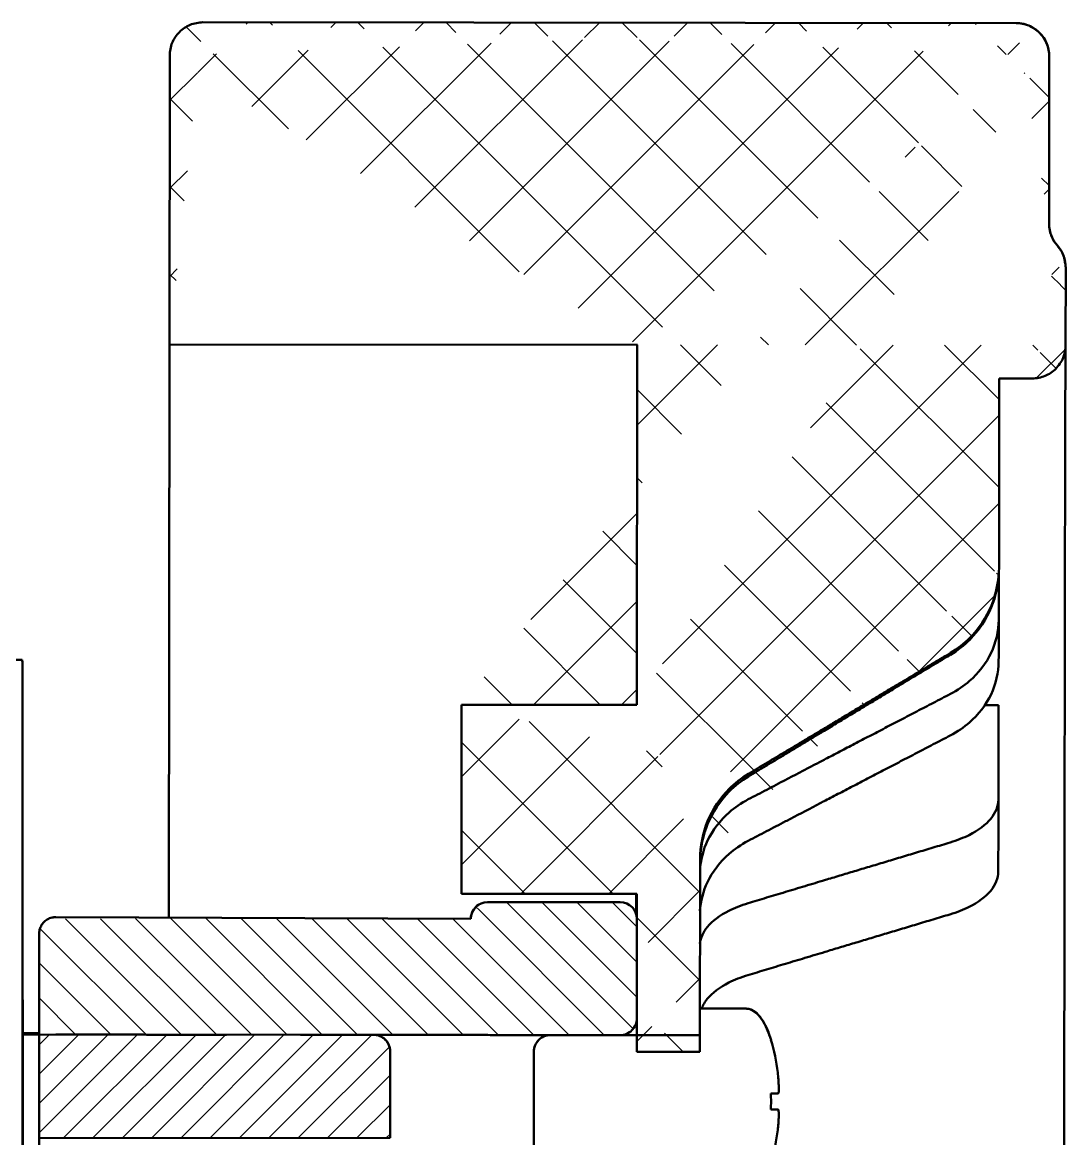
# Model space of a CAD drawing. Header units: inches. Extents: x -14 to 5184, y -66 to 1689.
# Drawn here: x 2471.45 to 2502.88, y 1441.98 to 1475.61 of the extents above; entities that cross this region are included whole.
import ezdxf

# ---------------------------------------------------------------- set-up
doc = ezdxf.new("R2010")
doc.units = ezdxf.units.IN
doc.header["$MEASUREMENT"] = 0
for name, color, linetype, lineweight in [('Видимые тонкие (ГОСТ)', 7, 'Continuous', 25), ('Видимый контур (ГОСТ)', 7, 'Continuous', 50), ('Штриховка (ГОСТ)', 7, 'Continuous', 18)]:
    doc.layers.add(name, color=color, linetype=linetype, lineweight=lineweight)

msp = doc.modelspace()

# ---------------------------------------------------------------- hatches: boundary and pattern name
at = {"layer": 'Штриховка (ГОСТ)', "ltscale": 0.5}
h = msp.add_hatch(dxfattribs=at)
h.set_pattern_fill('ANSI37', color=256, scale=15)
h.set_pattern_definition([(45, (-1048.1199, 704.3083), (-1.3258252, 1.3258252), []), (135, (-1048.1199, 704.3083), (-1.3258252, -1.3258252), [])])
edge = h.paths.add_edge_path()
edge.add_line((2489.9626, 1444.5939), (2491.8626, 1444.592))
edge.add_line((2489.967, 1449.3573), (2489.9626, 1444.5939))
edge.add_line((2489.9635, 1445.5954), (2489.9663, 1448.5976))
edge.add_line((2484.6826, 1449.3573), (2489.967, 1449.3573))
edge.add_line((2491.8626, 1444.592), (2491.8679, 1450.3964))
edge.add_line((2484.6826, 1455.0503), (2484.6826, 1449.3573))
edge.add_line((2489.965, 1455.05), (2484.6826, 1455.05))
edge.add_spline(control_points=[(2493.3256, 1452.8882), (2493.1138, 1452.7552), (2492.9098, 1452.5973), (2492.4853, 1452.1698), (2492.2387, 1451.7978), (2491.9648, 1451.1324), (2491.8803, 1450.7296), (2491.8682, 1450.3735)], knot_values=[0.1533423, 0.1533423, 0.1533423, 0.1533423, 0.2224938, 0.2224938, 0.3340767, 0.3340767, 0.4383753, 0.4383753, 0.4383753, 0.4383753], degree=3, periodic=0)
edge.add_spline(control_points=[(2500.8744, 1459.0892), (2500.8671, 1458.728), (2500.7812, 1458.3128), (2500.5027, 1457.6407), (2500.2552, 1457.27), (2499.8305, 1456.845), (2499.6294, 1456.6846), (2499.416, 1456.5563)], knot_values=[0.4495902, 0.4495902, 0.4495902, 0.4495902, 0.5564178, 0.5564178, 0.6678472, 0.6678472, 0.7366774, 0.7366774, 0.7366774, 0.7366774], degree=3, periodic=0)
edge.add_spline(control_points=[(2493.3256, 1452.8882), (2495.8899, 1454.436), (2499.416, 1456.5563)], knot_values=[0.2068793, 0.2068793, 0.2068793, 0.9123737, 0.9123737, 0.9123737], weights=[1.0088811, 1.0203141, 1.0064426], degree=2, periodic=0)
edge.add_line((2500.8761, 1459.1856), (2500.8814, 1464.8825))
edge.add_line((2500.8814, 1464.8825), (2501.8814, 1464.8816))
edge.add_spline(control_points=[(2502.6351, 1468.8809), (2502.5637, 1468.9621), (2502.5009, 1469.0646), (2502.4144, 1469.2739), (2502.3856, 1469.4192), (2502.3857, 1469.5426)], knot_values=[0.3763479, 0.3763479, 0.3763479, 0.3763479, 0.4072666, 0.4072666, 0.4442912, 0.4442912, 0.4442912, 0.4442912], degree=3, periodic=0)
edge.add_spline(control_points=[(2502.8845, 1468.2193), (2502.8846, 1468.3427), (2502.8559, 1468.488), (2502.7694, 1468.6973), (2502.7066, 1468.7998), (2502.6351, 1468.8809)], knot_values=[0.444291, 0.444291, 0.444291, 0.444291, 0.4813156, 0.4813156, 0.5122343, 0.5122343, 0.5122343, 0.5122343], degree=3, periodic=0)
edge.add_line((2502.8823, 1465.8807), (2502.8845, 1468.2193))
edge.add_spline(control_points=[(2501.8814, 1464.8816), (2502.0048, 1464.8815), (2502.1501, 1464.9102), (2502.3782, 1465.0045), (2502.5014, 1465.0866), (2502.6761, 1465.261), (2502.7585, 1465.3841), (2502.8532, 1465.612), (2502.8822, 1465.7573), (2502.8823, 1465.8807)], knot_values=[0.2961944, 0.2961944, 0.2961944, 0.2961944, 0.3332183, 0.3332183, 0.3702424, 0.3702424, 0.4072668, 0.4072668, 0.4442915, 0.4442915, 0.4442915, 0.4442915], degree=3, periodic=0)
edge.add_line((2475.8823, 1465.9058), (2489.9823, 1465.8927))
edge.add_line((2475.8904, 1474.6105), (2475.8823, 1465.9058))
edge.add_spline(control_points=[(2476.8913, 1475.6096), (2476.7679, 1475.6097), (2476.6227, 1475.5809), (2476.3945, 1475.4867), (2476.2713, 1475.4045), (2476.0966, 1475.2301), (2476.0142, 1475.1071), (2475.9196, 1474.8791), (2475.8905, 1474.7339), (2475.8904, 1474.6105)], knot_values=[0, 0, 0, 0, 0.037024, 0.037024, 0.0740481, 0.0740481, 0.1110722, 0.1110722, 0.1480965, 0.1480965, 0.1480965, 0.1480965], degree=3, periodic=0)
edge.add_line((2501.3913, 1475.5867), (2476.8913, 1475.6096))
edge.add_spline(control_points=[(2502.3904, 1474.5858), (2502.3905, 1474.7092), (2502.3618, 1474.8545), (2502.2675, 1475.0826), (2502.1854, 1475.2058), (2502.011, 1475.3805), (2501.8879, 1475.4629), (2501.66, 1475.5576), (2501.5148, 1475.5866), (2501.3913, 1475.5867)], knot_values=[-0.1480969, -0.1480969, -0.1480969, -0.1480969, -0.1110725, -0.1110725, -0.0740482, -0.0740482, -0.037024, -0.037024, 0, 0, 0, 0], degree=3, periodic=0)
edge.add_line((2502.3857, 1469.5426), (2502.3904, 1474.5858))
edge.add_line((2489.972, 1465.8927), (2489.965, 1455.05))
edge.add_spline(control_points=[(2502.3637, 1474.8164), (2502.3565, 1474.847), (2502.3472, 1474.8796), (2502.3216, 1474.9541), (2502.3039, 1474.9963), (2502.2474, 1475.1084), (2502.2021, 1475.1764), (2502.0834, 1475.315), (2502.004, 1475.383), (2501.8272, 1475.4927), (2501.7268, 1475.5346), (2501.5479, 1475.5775), (2501.4693, 1475.5869), (2501.3912, 1475.5869)], knot_values=[0, 0, 0, 0, 0.0105576, 0.0105576, 0.0243585, 0.0243585, 0.0485574, 0.0485574, 0.0792156, 0.0792156, 0.1110337, 0.1110337, 0.134456, 0.134456, 0.134456, 0.134456], degree=3, periodic=0)
h = msp.add_hatch(dxfattribs=at)
h.set_pattern_fill('ANSI31', color=256, scale=6, angle=90)
h.set_pattern_definition([(135, (-935.4165, 704.2821), (-0.53033009, -0.53033009), [])])
edge = h.paths.add_edge_path()
edge.add_spline(control_points=[(2489.463, 1445.0953), (2485.7782, 1445.0989), (2482.0928, 1445.1025)], knot_values=[0.9629057, 0.9629057, 0.9629057, 1.7000006, 1.7000006, 1.7000006], weights=[1, 0.9999971, 0.9999967], degree=2, periodic=0)
edge.add_spline(control_points=[(2482.0928, 1445.1025), (2482.0888, 1445.103), (2482.0848, 1445.1034), (2482.0651, 1445.1053), (2482.0493, 1445.106), (2482.0336, 1445.1061)], knot_values=[0.077537, 0.077537, 0.077537, 0.077537, 0.0787449, 0.0787449, 0.0834733, 0.0834733, 0.0834733, 0.0834733], degree=3, periodic=0)
edge.add_line((2482.0533, 1445.106), (2479.8311, 1445.1069))
edge.add_line((2479.8311, 1445.1069), (2472.4228, 1445.1138))
edge.add_spline(control_points=[(2472.424, 1445.1136), (2472.3723, 1445.1182), (2472.3171, 1445.1312), (2472.2148, 1445.1737), (2472.1533, 1445.215), (2472.0661, 1445.3024), (2472.025, 1445.364), (2471.9778, 1445.4782), (2471.9634, 1445.5509), (2471.9635, 1445.6127)], knot_values=[0.0740675, 0.0740675, 0.0740675, 0.0740675, 0.0887876, 0.0887876, 0.1073042, 0.1073042, 0.1258292, 0.1258292, 0.1443578, 0.1443578, 0.1443578, 0.1443578], degree=3, periodic=0)
edge.add_line((2471.9635, 1445.6127), (2471.9658, 1448.1135))
edge.add_spline(control_points=[(2471.9658, 1448.1135), (2471.9659, 1448.1752), (2471.9804, 1448.2478), (2472.0277, 1448.3618), (2472.0689, 1448.4233), (2472.1563, 1448.5105), (2472.2179, 1448.5516), (2472.2924, 1448.5824), (2472.3114, 1448.5888), (2472.331, 1448.5941)], knot_values=[0.0128337, 0.0128337, 0.0128337, 0.0128337, 0.0313495, 0.0313495, 0.0498634, 0.0498634, 0.0683757, 0.0683757, 0.0740532, 0.0740532, 0.0740532, 0.0740532], degree=3, periodic=0)
edge.add_spline(control_points=[(2471.959, 1445.1141), (2471.9593, 1445.3343), (2471.9596, 1445.5475), (2471.9606, 1446.2019), (2471.9612, 1446.6134), (2471.9626, 1447.3038), (2471.9633, 1447.5878), (2471.9643, 1447.9237), (2471.9648, 1448.0211), (2471.9653, 1448.0918), (2471.9654, 1448.1041), (2471.9656, 1448.1184), (2471.9657, 1448.1216), (2471.9659, 1448.1295), (2471.966, 1448.132), (2471.9663, 1448.1382), (2471.9664, 1448.1409), (2471.9668, 1448.1475), (2471.9671, 1448.1512), (2471.9678, 1448.1594), (2471.9682, 1448.1637), (2471.97, 1448.1799), (2471.972, 1448.194), (2471.9767, 1448.2187), (2471.9792, 1448.2298), (2471.9887, 1448.2657), (2471.9973, 1448.2905), (2472.029, 1448.3629), (2472.0585, 1448.4087), (2472.1295, 1448.4876), (2472.1719, 1448.5218), (2472.2521, 1448.5676), (2472.289, 1448.5831), (2472.3269, 1448.5941)], knot_values=[0.0140963, 0.0140963, 0.0140963, 0.0140963, 0.0857015, 0.0857015, 0.2451249, 0.2451249, 0.4089582, 0.4089582, 0.5260476, 0.5260476, 0.5648325, 0.5648325, 0.5777667, 0.5777667, 0.5825971, 0.5825971, 0.585217, 0.585217, 0.5873925, 0.5873925, 0.5891194, 0.5891194, 0.5934459, 0.5934459, 0.5968836, 0.5968836, 0.6047063, 0.6047063, 0.6206362, 0.6206362, 0.6365611, 0.6365611, 0.6483542, 0.6483542, 0.6483542, 0.6483542], degree=3, periodic=0)
edge.add_spline(control_points=[(2471.9658, 1448.1135), (2471.9659, 1448.1752), (2471.9804, 1448.2478), (2472.0277, 1448.3618), (2472.0689, 1448.4233), (2472.1563, 1448.5105), (2472.2179, 1448.5516), (2472.2924, 1448.5824), (2472.3114, 1448.5888), (2472.331, 1448.5941)], knot_values=[0.0128337, 0.0128337, 0.0128337, 0.0128337, 0.0313495, 0.0313495, 0.0498634, 0.0498634, 0.0683757, 0.0683757, 0.0740532, 0.0740532, 0.0740532, 0.0740532], degree=3, periodic=0)
edge.add_spline(control_points=[(2471.959, 1445.1141), (2471.9593, 1445.3343), (2471.9596, 1445.5475), (2471.9606, 1446.2019), (2471.9612, 1446.6134), (2471.9626, 1447.3038), (2471.9633, 1447.5878), (2471.9643, 1447.9237), (2471.9648, 1448.0211), (2471.9653, 1448.0918), (2471.9654, 1448.1041), (2471.9656, 1448.1184), (2471.9657, 1448.1216), (2471.9659, 1448.1295), (2471.966, 1448.132), (2471.9663, 1448.1382), (2471.9664, 1448.1409), (2471.9668, 1448.1475), (2471.9671, 1448.1512), (2471.9678, 1448.1594), (2471.9682, 1448.1637), (2471.97, 1448.1799), (2471.972, 1448.194), (2471.9767, 1448.2187), (2471.9792, 1448.2298), (2471.9887, 1448.2657), (2471.9973, 1448.2905), (2472.029, 1448.3629), (2472.0585, 1448.4087), (2472.1295, 1448.4876), (2472.1719, 1448.5218), (2472.2521, 1448.5676), (2472.289, 1448.5831), (2472.3269, 1448.5941)], knot_values=[0.0140963, 0.0140963, 0.0140963, 0.0140963, 0.0857015, 0.0857015, 0.2451249, 0.2451249, 0.4089582, 0.4089582, 0.5260476, 0.5260476, 0.5648325, 0.5648325, 0.5777667, 0.5777667, 0.5825971, 0.5825971, 0.585217, 0.585217, 0.5873925, 0.5873925, 0.5891194, 0.5891194, 0.5934459, 0.5934459, 0.5968836, 0.5968836, 0.6047063, 0.6047063, 0.6206362, 0.6206362, 0.6365611, 0.6365611, 0.6483542, 0.6483542, 0.6483542, 0.6483542], degree=3, periodic=0)
edge.add_spline(control_points=[(2471.9658, 1448.1135), (2471.9659, 1448.1752), (2471.9804, 1448.2478), (2472.0277, 1448.3618), (2472.0689, 1448.4233), (2472.1563, 1448.5105), (2472.2179, 1448.5516), (2472.2924, 1448.5824), (2472.3114, 1448.5888), (2472.331, 1448.5941)], knot_values=[0.0128337, 0.0128337, 0.0128337, 0.0128337, 0.0313495, 0.0313495, 0.0498634, 0.0498634, 0.0683757, 0.0683757, 0.0740532, 0.0740532, 0.0740532, 0.0740532], degree=3, periodic=0)
edge.add_spline(control_points=[(2471.959, 1445.1141), (2471.9593, 1445.3343), (2471.9596, 1445.5475), (2471.9606, 1446.2019), (2471.9612, 1446.6134), (2471.9626, 1447.3038), (2471.9633, 1447.5878), (2471.9643, 1447.9237), (2471.9648, 1448.0211), (2471.9653, 1448.0918), (2471.9654, 1448.1041), (2471.9656, 1448.1184), (2471.9657, 1448.1216), (2471.9659, 1448.1295), (2471.966, 1448.132), (2471.9663, 1448.1382), (2471.9664, 1448.1409), (2471.9668, 1448.1475), (2471.9671, 1448.1512), (2471.9678, 1448.1594), (2471.9682, 1448.1637), (2471.97, 1448.1799), (2471.972, 1448.194), (2471.9767, 1448.2187), (2471.9792, 1448.2298), (2471.9887, 1448.2657), (2471.9973, 1448.2905), (2472.029, 1448.3629), (2472.0585, 1448.4087), (2472.1295, 1448.4876), (2472.1719, 1448.5218), (2472.2521, 1448.5676), (2472.289, 1448.5831), (2472.3269, 1448.5941)], knot_values=[0.0140963, 0.0140963, 0.0140963, 0.0140963, 0.0857015, 0.0857015, 0.2451249, 0.2451249, 0.4089582, 0.4089582, 0.5260476, 0.5260476, 0.5648325, 0.5648325, 0.5777667, 0.5777667, 0.5825971, 0.5825971, 0.585217, 0.585217, 0.5873925, 0.5873925, 0.5891194, 0.5891194, 0.5934459, 0.5934459, 0.5968836, 0.5968836, 0.6047063, 0.6047063, 0.6206362, 0.6206362, 0.6365611, 0.6365611, 0.6483542, 0.6483542, 0.6483542, 0.6483542], degree=3, periodic=0)
edge.add_spline(control_points=[(2471.9658, 1448.1135), (2471.9659, 1448.1752), (2471.9804, 1448.2478), (2472.0277, 1448.3618), (2472.0689, 1448.4233), (2472.1563, 1448.5105), (2472.2179, 1448.5516), (2472.2924, 1448.5824), (2472.3114, 1448.5888), (2472.331, 1448.5941)], knot_values=[0.0128337, 0.0128337, 0.0128337, 0.0128337, 0.0313495, 0.0313495, 0.0498634, 0.0498634, 0.0683757, 0.0683757, 0.0740532, 0.0740532, 0.0740532, 0.0740532], degree=3, periodic=0)
edge.add_spline(control_points=[(2471.959, 1445.1141), (2471.9593, 1445.3343), (2471.9596, 1445.5475), (2471.9606, 1446.2019), (2471.9612, 1446.6134), (2471.9626, 1447.3038), (2471.9633, 1447.5878), (2471.9643, 1447.9237), (2471.9648, 1448.0211), (2471.9653, 1448.0918), (2471.9654, 1448.1041), (2471.9656, 1448.1184), (2471.9657, 1448.1216), (2471.9659, 1448.1295), (2471.966, 1448.132), (2471.9663, 1448.1382), (2471.9664, 1448.1409), (2471.9668, 1448.1475), (2471.9671, 1448.1512), (2471.9678, 1448.1594), (2471.9682, 1448.1637), (2471.97, 1448.1799), (2471.972, 1448.194), (2471.9767, 1448.2187), (2471.9792, 1448.2298), (2471.9887, 1448.2657), (2471.9973, 1448.2905), (2472.029, 1448.3629), (2472.0585, 1448.4087), (2472.1295, 1448.4876), (2472.1719, 1448.5218), (2472.2521, 1448.5676), (2472.289, 1448.5831), (2472.3269, 1448.5941)], knot_values=[0.0140963, 0.0140963, 0.0140963, 0.0140963, 0.0857015, 0.0857015, 0.2451249, 0.2451249, 0.4089582, 0.4089582, 0.5260476, 0.5260476, 0.5648325, 0.5648325, 0.5777667, 0.5777667, 0.5825971, 0.5825971, 0.585217, 0.585217, 0.5873925, 0.5873925, 0.5891194, 0.5891194, 0.5934459, 0.5934459, 0.5968836, 0.5968836, 0.6047063, 0.6047063, 0.6206362, 0.6206362, 0.6365611, 0.6365611, 0.6483542, 0.6483542, 0.6483542, 0.6483542], degree=3, periodic=0)
edge.add_spline(control_points=[(2471.9658, 1448.1135), (2471.9659, 1448.1752), (2471.9804, 1448.2478), (2472.0277, 1448.3618), (2472.0689, 1448.4233), (2472.1563, 1448.5105), (2472.2179, 1448.5516), (2472.2924, 1448.5824), (2472.3114, 1448.5888), (2472.331, 1448.5941)], knot_values=[0.0128337, 0.0128337, 0.0128337, 0.0128337, 0.0313495, 0.0313495, 0.0498634, 0.0498634, 0.0683757, 0.0683757, 0.0740532, 0.0740532, 0.0740532, 0.0740532], degree=3, periodic=0)
edge.add_line((2472.331, 1448.5941), (2475.5388, 1448.6102))
edge.add_line((2475.5388, 1448.6102), (2484.9663, 1448.6013))
edge.add_line((2484.9663, 1448.6013), (2484.9663, 1448.6022))
edge.add_ellipse((2485.4663, 1448.6018), major_axis=(-0.4234, -0.266), ratio=0.9999995, start_angle=237.81076, end_angle=327.81076, ccw=False)
edge.add_line((2485.4667, 1449.1018), (2489.4667, 1449.0981))
edge.add_ellipse((2489.4663, 1448.5981), major_axis=(0.4234, 0.266), ratio=0.9999995, start_angle=-32.18924, end_angle=57.81076, ccw=False)
edge.add_line((2489.9663, 1448.5976), (2489.9635, 1445.5954))
edge.add_spline(control_points=[(2489.9635, 1445.5954), (2489.9634, 1445.5336), (2489.9489, 1445.4609), (2489.9015, 1445.3468), (2489.8603, 1445.2852), (2489.773, 1445.1979), (2489.7114, 1445.1568), (2489.5973, 1445.1096), (2489.5247, 1445.0953), (2489.463, 1445.0953)], knot_values=[0.1481618, 0.1481618, 0.1481618, 0.1481618, 0.1666967, 0.1666967, 0.1852256, 0.1852256, 0.2037428, 0.2037428, 0.2222477, 0.2222477, 0.2222477, 0.2222477], degree=3, periodic=0)
h = msp.add_hatch(dxfattribs=at)
h.set_pattern_fill('ANSI31', color=256, scale=5)
h.set_pattern_definition([(45, (-1048.11987, 887.5), (-0.44194174, 0.44194174), [])])
h.paths.add_polyline_path([(2479.5412, 1445.1049), (2473.1237, 1445.1112, 0.0729844), (2472.2791, 1443.1037), (2479.5412, 1443.1041)])
edge = h.paths.add_edge_path()
edge.add_spline(control_points=[(2482.0929, 1445.1025), (2482.1417, 1445.0966), (2482.1901, 1445.0833), (2482.2835, 1445.0421), (2482.3292, 1445.0124), (2482.4078, 1444.9413), (2482.4417, 1444.899), (2482.4885, 1444.8166), (2482.5047, 1444.7773), (2482.5207, 1444.7185), (2482.5246, 1444.6997), (2482.5287, 1444.6729), (2482.5297, 1444.665), (2482.531, 1444.6521), (2482.5315, 1444.647), (2482.5322, 1444.6374), (2482.5324, 1444.6328), (2482.5328, 1444.6254), (2482.5328, 1444.6227), (2482.533, 1444.6187), (2482.533, 1444.6173), (2482.5331, 1444.613), (2482.5331, 1444.6112), (2482.5331, 1444.6094)], knot_values=[0, 0, 0, 0, 0.0147124, 0.0147124, 0.0306431, 0.0306431, 0.0465112, 0.0465112, 0.0590664, 0.0590664, 0.0648124, 0.0648124, 0.0672301, 0.0672301, 0.0688172, 0.0688172, 0.0704283, 0.0704283, 0.0721056, 0.0721056, 0.0735824, 0.0735824, 0.0775254, 0.0775254, 0.0775254, 0.0775254], degree=3, periodic=0)
edge.add_spline(control_points=[(2482.0671, 1445.1025), (2482.1204, 1445.0984), (2482.1779, 1445.0851), (2482.2819, 1445.0419), (2482.3434, 1445.0007), (2482.4306, 1444.9132), (2482.4717, 1444.8515), (2482.5188, 1444.7373), (2482.5332, 1444.6645), (2482.5332, 1444.6026)], knot_values=[-0.0741069, -0.0741069, -0.0741069, -0.0741069, -0.0588615, -0.0588615, -0.0403464, -0.0403464, -0.0218143, -0.0218143, -0.0032587, -0.0032587, -0.0032587, -0.0032587], degree=3, periodic=0)
edge.add_spline(control_points=[(2482.0929, 1445.1025), (2482.1417, 1445.0966), (2482.1901, 1445.0833), (2482.2835, 1445.0421), (2482.3292, 1445.0124), (2482.4078, 1444.9413), (2482.4417, 1444.899), (2482.4885, 1444.8166), (2482.5047, 1444.7773), (2482.5207, 1444.7185), (2482.5246, 1444.6997), (2482.5287, 1444.6729), (2482.5297, 1444.665), (2482.531, 1444.6521), (2482.5315, 1444.647), (2482.5322, 1444.6374), (2482.5324, 1444.6328), (2482.5328, 1444.6254), (2482.5328, 1444.6227), (2482.533, 1444.6187), (2482.533, 1444.6173), (2482.5331, 1444.613), (2482.5331, 1444.6112), (2482.5331, 1444.6094)], knot_values=[0, 0, 0, 0, 0.0147124, 0.0147124, 0.0306431, 0.0306431, 0.0465112, 0.0465112, 0.0590664, 0.0590664, 0.0648124, 0.0648124, 0.0672301, 0.0672301, 0.0688172, 0.0688172, 0.0704283, 0.0704283, 0.0721056, 0.0721056, 0.0735824, 0.0735824, 0.0775254, 0.0775254, 0.0775254, 0.0775254], degree=3, periodic=0)
edge.add_spline(control_points=[(2482.5332, 1444.6026), (2482.5332, 1444.6645), (2482.5188, 1444.7373), (2482.4717, 1444.8515), (2482.4306, 1444.9132), (2482.3434, 1445.0007), (2482.2819, 1445.0419), (2482.1779, 1445.0851), (2482.1204, 1445.0984), (2482.0671, 1445.1025)], knot_values=[-0.0741069, -0.0741069, -0.0741069, -0.0741069, -0.0555513, -0.0555513, -0.0370191, -0.0370191, -0.0185041, -0.0185041, -0.0032587, -0.0032587, -0.0032587, -0.0032587], degree=3, periodic=0)
edge.add_line((2482.0671, 1445.1025), (2479.5412, 1445.1049))
edge.add_line((2479.5412, 1445.1049), (2479.5412, 1443.1041))
edge.add_line((2479.5412, 1443.1041), (2482.5316, 1443.1042))
edge.add_line((2482.5316, 1443.1042), (2482.5332, 1444.6026))
edge.add_spline(control_points=[(2482.5332, 1444.6026), (2482.5332, 1444.6645), (2482.5188, 1444.7373), (2482.4717, 1444.8515), (2482.4306, 1444.9132), (2482.3434, 1445.0007), (2482.2819, 1445.0419), (2482.1779, 1445.0851), (2482.1204, 1445.0984), (2482.0671, 1445.1025)], knot_values=[-0.0741069, -0.0741069, -0.0741069, -0.0741069, -0.0555513, -0.0555513, -0.0370191, -0.0370191, -0.0185041, -0.0185041, -0.0032587, -0.0032587, -0.0032587, -0.0032587], degree=3, periodic=0)
h.paths.add_polyline_path([(2482.5316, 1443.1042), (2479.5412, 1443.1041), (2479.5412, 1441.998), (2482.5305, 1442.0004)])
h.paths.add_polyline_path([(2479.5412, 1443.1041), (2472.2791, 1443.1037, 0.0376952), (2472.0801, 1441.9921), (2479.5412, 1441.998)])
edge = h.paths.add_edge_path()
edge.add_line((2473.1237, 1445.1112), (2471.9587, 1445.1123))
edge.add_spline(control_points=[(2471.9587, 1445.1123), (2471.9587, 1445.0945), (2471.9588, 1445.0766), (2471.9591, 1444.5679), (2471.9595, 1444.0378), (2471.96, 1443.3739), (2471.9601, 1443.2388), (2471.9602, 1443.1036)], knot_values=[0.8523826, 0.8523826, 0.8523826, 0.8523826, 0.858186, 0.858186, 1.0175107, 1.0175107, 1.0578793, 1.0578793, 1.0578793, 1.0578793], degree=3, periodic=0)
edge.add_line((2471.9602, 1443.1036), (2472.2791, 1443.1037))
edge.add_arc((2479.5413, 1441.2298), 7.5, 148.83413, 165.53132, ccw=False)
edge = h.paths.add_edge_path()
edge.add_line((2472.2791, 1443.1037), (2471.9602, 1443.1036))
edge.add_spline(control_points=[(2471.9602, 1443.1036), (2471.9604, 1442.7297), (2471.9607, 1442.3545), (2471.961, 1441.992)], knot_values=[0.740727, 0.740727, 0.740727, 0.740727, 0.8523826, 0.8523826, 0.8523826, 0.8523826], degree=3, periodic=0)
edge.add_line((2471.961, 1441.992), (2472.0801, 1441.9921))
edge.add_arc((2479.5413, 1441.2298), 7.5, 165.53132, 174.16633, ccw=False)

# ---------------------------------------------------------------- linework, layer by layer
at = {"layer": 'Видимые тонкие (ГОСТ)', "ltscale": 0.5}
msp.add_line((2472.463, 1445.1118), (2489.613, 1445.0952), dxfattribs=at)
at = {"layer": 'Видимый контур (ГОСТ)'}
for p, q in [((2476.8913, 1475.6097), (2501.3912, 1475.5869)), ((2501.3913, 1475.5867), (2476.8913, 1475.6096)), ((2475.8904, 1474.6105), (2475.8823, 1465.9058)), ((2502.3857, 1469.5426), (2502.3904, 1474.5858)), ((2502.8823, 1465.8807), (2502.8845, 1468.2193)), ((2475.8823, 1465.9058), (2489.9823, 1465.8927)), ((2489.972, 1465.8927), (2489.965, 1455.05)), ((2500.8761, 1459.1856), (2500.8814, 1464.8825)), ((2500.8814, 1464.8825), (2501.8814, 1464.8816)), ((2500.8686, 1457.6084), (2500.8692, 1458.9539)), ((2471.4512, 1456.3994), (2469.25, 1456.3977)), ((2489.965, 1455.05), (2489.9566, 1455.05)), ((2500.8566, 1455.0399), (2500.4535, 1455.0403)), ((2500.8581, 1452.1878), (2500.8566, 1455.0399)), ((2491.8626, 1444.592), (2491.8679, 1450.3964)), ((2489.9554, 1449.3573), (2489.9558, 1448.6998)), ((2489.9601, 1448.6763), (2489.9597, 1449.3573)), ((2489.9626, 1449.3573), (2489.9623, 1448.6614)), ((2489.967, 1449.3573), (2489.9626, 1444.5939)), ((2489.9647, 1448.6375), (2489.965, 1449.3573)), ((2489.9658, 1449.3573), (2489.9651, 1448.6317)), ((2485.1973, 1449.0233), (2485.2003, 1449.0252)), ((2489.4667, 1449.0981), (2485.4667, 1449.1018)), ((2484.9635, 1448.6022), (2472.457, 1448.6501)), ((2475.8663, 1448.6118), (2475.8663, 1448.6099)), ((2484.9663, 1448.6022), (2484.9663, 1448.6013)), ((2489.9635, 1445.5954), (2489.9663, 1448.5976)), ((2491.8638, 1445.8938), (2491.863, 1445.093)), ((2493.2637, 1445.8945), (2491.8638, 1445.8958)), ((2493.2638, 1445.8924), (2491.8638, 1445.8938)), ((2471.4596, 1445.1494), (2471.9587, 1445.1497)), ((2471.463, 1445.1147), (2482.0669, 1445.1025)), ((2479.8278, 1445.1047), (2471.463, 1445.1128)), ((2479.8311, 1445.1069), (2482.0336, 1445.1061)), ((2491.863, 1445.093), (2487.363, 1445.0974)), ((2489.5148, 1445.098), (2489.9629, 1445.0975)), ((2482.5305, 1442.0004), (2482.5332, 1444.6026)), ((2486.8626, 1444.597), (2486.8598, 1441.6039)), ((2489.9626, 1444.5939), (2491.8626, 1444.592))]:
    msp.add_line(p, q, dxfattribs=at)
at = {"layer": 'Видимый контур (ГОСТ)', "ltscale": 0.5}
for p, q in [((2475.8823, 1465.9058), (2475.8663, 1448.6371)), ((2484.6826, 1455.0503), (2484.6826, 1449.3573)), ((2489.965, 1455.05), (2484.6826, 1455.05)), ((2484.6826, 1449.3573), (2489.967, 1449.3573)), ((2494.0036, 1443.3368), (2494.222, 1443.3367)), ((2482.5305, 1442.0004), (2471.961, 1441.992)), ((2476.9477, 1441.9962), (2476.9477, 1441.996))]:
    msp.add_line(p, q, dxfattribs=at)
at = {"layer": 'Видимый контур (ГОСТ)', "extrusion": (0, 0, -1)}
for centre, major_axis, ratio, start_param, end_param in [((2500.861, 1443.1146), (0.015, 16.0568), 0.000853, 5.681687, 5.8375423), ((2500.8611, 1443.0884), (0.0149, 16.0906), 0.0008563, 5.1577927, 5.3133193), ((2489.9611, 1443.0975), (0.0212, 22.7954), 0.0008567, 4.9622507, 4.9905664), ((2489.9611, 1443.0975), (0.0202, 21.7954), 0.0008567, 4.9738273, 5.0036943), ((2485.4635, 1448.6), (0.4375, -0.2422), 0.9994154, 2.6400316, 3.6455923), ((2485.4663, 1448.6018), (-0.4234, -0.266), 0.9999995, 0.5618082, 2.1326045), ((2489.4663, 1448.5981), (0.4234, 0.266), 0.9999995, 5.2741972, 6.8449935), ((2484.9611, 1443.1022), (0.0051, 5.5), 0.0008567, 0, 0.0181508), ((2493.2611, 1443.0945), (-0.0026, -2.8), 0.3571438, 3.1415918, 3.9866784), ((2493.2611, 1443.0945), (0.0026, 2.8), 0.0008567, 0, 0.0024476), ((2488.7816, 1442.017), (5.2292, 2.9351), 0.0025533, 0.0004091, 0.0175908)]:
    msp.add_ellipse(centre, major_axis=major_axis, ratio=ratio, start_param=start_param, end_param=end_param, dxfattribs=at)
at = {"layer": 'Видимый контур (ГОСТ)'}
for major_axis, start_param, end_param in [((-0.0099, 13.25), 3.1435545, 6.2851471), ((0.0099, -13.25), 1.7223195, 2.0526906), ((0.0029, -3.9), 2.1092633, 7.3155146)]:
    msp.add_ellipse((2471.4611, 1443.1494), major_axis=major_axis, ratio=0.0002011, start_param=start_param, end_param=end_param, dxfattribs=at)
for points, knots in [([(2476.8913, 1475.6096), (2476.7679, 1475.6097), (2476.6227, 1475.5809), (2476.3945, 1475.4867), (2476.2713, 1475.4045), (2476.0966, 1475.2301), (2476.0142, 1475.1071), (2475.9196, 1474.8791), (2475.8905, 1474.7339), (2475.8904, 1474.6105)], [0, 0, 0, 0, 0.03702403, 0.03702403, 0.07404808, 0.07404808, 0.11107222, 0.11107222, 0.14809648, 0.14809648, 0.14809648, 0.14809648]), ([(2502.3637, 1474.8164), (2502.3565, 1474.847), (2502.3472, 1474.8796), (2502.3216, 1474.9541), (2502.3039, 1474.9963), (2502.2474, 1475.1084), (2502.2021, 1475.1764), (2502.0834, 1475.315), (2502.004, 1475.383), (2501.8272, 1475.4927), (2501.7268, 1475.5346), (2501.5479, 1475.5775), (2501.4693, 1475.5869), (2501.3912, 1475.5869)], [0, 0, 0, 0, 0.01055763, 0.01055763, 0.02435849, 0.02435849, 0.04855744, 0.04855744, 0.07921561, 0.07921561, 0.11103367, 0.11103367, 0.13445598, 0.13445598, 0.13445598, 0.13445598]), ([(2502.3904, 1474.5858), (2502.3905, 1474.7092), (2502.3618, 1474.8545), (2502.2675, 1475.0826), (2502.1854, 1475.2058), (2502.011, 1475.3805), (2501.8879, 1475.4629), (2501.66, 1475.5576), (2501.5148, 1475.5866), (2501.3913, 1475.5867)], [-0.1480969, -0.1480969, -0.1480969, -0.1480969, -0.11107252, -0.11107252, -0.0740482, -0.0740482, -0.03702401, -0.03702401, 0, 0, 0, 0]), ([(2502.6351, 1468.8809), (2502.5637, 1468.9621), (2502.5009, 1469.0646), (2502.4144, 1469.2739), (2502.3856, 1469.4192), (2502.3857, 1469.5426)], [0.37634788, 0.37634788, 0.37634788, 0.37634788, 0.407266647, 0.407266647, 0.44429118, 0.44429118, 0.44429118, 0.44429118]), ([(2502.635, 1468.8812), (2502.564, 1468.9619), (2502.5054, 1469.0556), (2502.4505, 1469.1859), (2502.4387, 1469.2188), (2502.4185, 1469.2852), (2502.4102, 1469.3196), (2502.4042, 1469.3502)], [0, 0, 0, 0, 0.032298034, 0.032298034, 0.042881698, 0.042881698, 0.05386272, 0.05386272, 0.05386272, 0.05386272]), ([(2502.8674, 1468.4044), (2502.8632, 1468.4268), (2502.8577, 1468.4514), (2502.843, 1468.507), (2502.8331, 1468.5385), (2502.8004, 1468.6262), (2502.7736, 1468.682), (2502.7111, 1468.7864), (2502.6751, 1468.8357), (2502.635, 1468.8812)], [0, 0, 0, 0, 0.008071558, 0.008071558, 0.01814057, 0.01814057, 0.036591806, 0.036591806, 0.054781292, 0.054781292, 0.054781292, 0.054781292]), ([(2502.8845, 1468.2193), (2502.8846, 1468.3427), (2502.8559, 1468.488), (2502.7694, 1468.6973), (2502.7066, 1468.7998), (2502.6351, 1468.8809)], [0.444290999, 0.444290999, 0.444290999, 0.444290999, 0.481315574, 0.481315574, 0.512234334, 0.512234334, 0.512234334, 0.512234334]), ([(2501.8814, 1464.8816), (2502.0048, 1464.8815), (2502.1501, 1464.9102), (2502.3782, 1465.0045), (2502.5014, 1465.0866), (2502.6761, 1465.261), (2502.7585, 1465.3841), (2502.8532, 1465.612), (2502.8822, 1465.7573), (2502.8823, 1465.8807)], [0.29619442, 0.29619442, 0.29619442, 0.29619442, 0.33321834, 0.33321834, 0.37024242, 0.37024242, 0.4072668, 0.4072668, 0.44429149, 0.44429149, 0.44429149, 0.44429149]), ([(2502.8387, 1420.3416), (2502.8387, 1420.3454), (2502.8386, 1420.3501), (2502.838, 1420.4069), (2502.8373, 1420.515), (2502.8352, 1421.0854), (2502.834, 1421.8617), (2502.8324, 1424.0738), (2502.8321, 1425.567), (2502.8325, 1429.0583), (2502.8332, 1431.1007), (2502.8355, 1435.4716), (2502.8371, 1437.8545), (2502.841, 1442.6589), (2502.8434, 1445.1401), (2502.8486, 1449.8897), (2502.8515, 1452.2172), (2502.8575, 1456.4297), (2502.8606, 1458.3671), (2502.8667, 1461.6146), (2502.8698, 1462.9652), (2502.8754, 1464.9173), (2502.8781, 1465.548), (2502.8805, 1465.7953), (2502.8808, 1465.8162), (2502.881, 1465.8294)], [0.2615678, 0.2615678, 0.2615678, 0.2615678, 0.2873283, 0.2873283, 0.5466366, 0.5466366, 1.2399176, 1.2399176, 1.9648387, 1.9648387, 2.6909411, 2.6909411, 3.417188, 3.417188, 4.143471, 4.143471, 4.8697608, 4.8697608, 5.5960387, 5.5960387, 6.3222664, 6.3222664, 7.0482955, 7.0482955, 7.1366388, 7.1366388, 7.1366388, 7.1366388]), ([(2500.8744, 1459.0892), (2500.8671, 1458.728), (2500.7812, 1458.3128), (2500.5027, 1457.6407), (2500.2552, 1457.27), (2499.8305, 1456.845), (2499.6294, 1456.6846), (2499.416, 1456.5563)], [0.44959015, 0.44959015, 0.44959015, 0.44959015, 0.55641783, 0.55641783, 0.66784716, 0.66784716, 0.73667737, 0.73667737, 0.73667737, 0.73667737]), ([(2499.4172, 1456.6144), (2499.6311, 1456.7424), (2499.8329, 1456.9027), (2500.2575, 1457.3266), (2500.5047, 1457.6958), (2500.7887, 1458.3796), (2500.8758, 1458.8153), (2500.8761, 1459.1856)], [1.04180898, 1.04180898, 1.04180898, 1.04180898, 1.11073202, 1.11073202, 1.22180669, 1.22180669, 1.33288274, 1.33288274, 1.33288274, 1.33288274]), ([(2499.4111, 1455.3745), (2499.6244, 1455.4856), (2499.8255, 1455.6244), (2500.25, 1455.9923), (2500.4973, 1456.3132), (2500.7814, 1456.9076), (2500.8685, 1457.2864), (2500.8686, 1457.6084)], [1.0432427, 1.0432427, 1.0432427, 1.0432427, 1.1120729, 1.1120729, 1.22350223, 1.22350223, 1.33505022, 1.33505022, 1.33505022, 1.33505022]), ([(2500.8656, 1456.3532), (2500.8647, 1456.0322), (2500.7778, 1455.6552), (2500.4942, 1455.062), (2500.247, 1454.7411), (2499.8225, 1454.3732), (2499.6214, 1454.2344), (2499.4081, 1454.1234)], [0.44532481, 0.44532481, 0.44532481, 0.44532481, 0.55641783, 0.55641783, 0.66784716, 0.66784716, 0.73667737, 0.73667737, 0.73667737, 0.73667737]), ([(2491.8679, 1450.3964), (2491.8683, 1450.7667), (2491.9554, 1451.2024), (2492.2394, 1451.8864), (2492.4866, 1452.2556), (2492.9112, 1452.6794), (2493.113, 1452.8397), (2493.3268, 1452.9677)], [1.33296274, 1.33296274, 1.33296274, 1.33296274, 1.44404815, 1.44404815, 1.55512549, 1.55512549, 1.62404678, 1.62404678, 1.62404678, 1.62404678]), ([(2493.3256, 1452.8882), (2493.1138, 1452.7552), (2492.9098, 1452.5973), (2492.4853, 1452.1698), (2492.2387, 1451.7978), (2491.9648, 1451.1324), (2491.8803, 1450.7296), (2491.8682, 1450.3735)], [0.15334232, 0.15334232, 0.15334232, 0.15334232, 0.2224938, 0.2224938, 0.33407665, 0.33407665, 0.43837526, 0.43837526, 0.43837526, 0.43837526]), ([(2491.8681, 1450.0524), (2491.8841, 1450.3532), (2491.9671, 1450.6885), (2492.2365, 1451.2557), (2492.4828, 1451.5778), (2492.9071, 1451.9478), (2493.111, 1452.0845), (2493.3228, 1452.1996)], [1.35759143, 1.35759143, 1.35759143, 1.35759143, 1.45855332, 1.45855332, 1.57013617, 1.57013617, 1.63928765, 1.63928765, 1.63928765, 1.63928765]), ([(2499.4024, 1450.8995), (2499.6156, 1450.9634), (2499.8165, 1451.0435), (2500.2407, 1451.2556), (2500.4878, 1451.4406), (2500.7715, 1451.7835), (2500.8582, 1452.002), (2500.8581, 1452.1878)], [1.0432427, 1.0432427, 1.0432427, 1.0432427, 1.1120729, 1.1120729, 1.22350223, 1.22350223, 1.33505022, 1.33505022, 1.33505022, 1.33505022]), ([(2493.3198, 1450.9485), (2493.108, 1450.8333), (2492.9041, 1450.6967), (2492.4798, 1450.3266), (2492.2335, 1450.0045), (2491.9692, 1449.448), (2491.8877, 1449.1284), (2491.8673, 1448.837)], [0.15334232, 0.15334232, 0.15334232, 0.15334232, 0.2224938, 0.2224938, 0.33407665, 0.33407665, 0.43105733, 0.43105733, 0.43105733, 0.43105733]), ([(2500.8551, 1450.0206), (2500.8547, 1449.8352), (2500.768, 1449.6173), (2500.4847, 1449.2749), (2500.2377, 1449.0898), (2499.8134, 1448.8777), (2499.6125, 1448.7977), (2499.3993, 1448.7337)], [0.44515536, 0.44515536, 0.44515536, 0.44515536, 0.55641783, 0.55641783, 0.66784716, 0.66784716, 0.73667737, 0.73667737, 0.73667737, 0.73667737]), ([(2491.8665, 1447.86), (2491.8882, 1448.026), (2491.9688, 1448.207), (2492.2309, 1448.5257), (2492.4769, 1448.7115), (2492.9009, 1448.9248), (2493.1048, 1449.0036), (2493.3164, 1449.07)], [1.36307249, 1.36307249, 1.36307249, 1.36307249, 1.45855332, 1.45855332, 1.57013617, 1.57013617, 1.63928765, 1.63928765, 1.63928765, 1.63928765]), ([(2472.4652, 1437.6501), (2472.4596, 1437.6501), (2472.454, 1437.6502), (2472.4315, 1437.651), (2472.4146, 1437.6524), (2472.3471, 1437.6615), (2472.2969, 1437.6764), (2472.2026, 1437.7211), (2472.1577, 1437.7521), (2472.0809, 1437.8255), (2472.048, 1437.869), (2471.9983, 1437.9628), (2471.9807, 1438.0144), (2471.9698, 1438.0789), (2471.9682, 1438.0913), (2471.9666, 1438.1085), (2471.9662, 1438.1137), (2471.9657, 1438.1215), (2471.9655, 1438.1245), (2471.9653, 1438.1297), (2471.9652, 1438.132), (2471.9651, 1438.1355), (2471.965, 1438.1368), (2471.965, 1438.1396), (2471.9649, 1438.1408), (2471.9649, 1438.1439), (2471.9649, 1438.1449), (2471.9648, 1438.1488), (2471.9648, 1438.1506), (2471.9648, 1438.1601), (2471.9648, 1438.1711), (2471.9646, 1438.2359), (2471.9645, 1438.3301), (2471.964, 1438.6555), (2471.9637, 1438.9302), (2471.9631, 1439.6047), (2471.9627, 1440.0111), (2471.9619, 1440.9063), (2471.9615, 1441.4062), (2471.9607, 1442.4358), (2471.9602, 1442.9784), (2471.9595, 1444.0378), (2471.9591, 1444.5679), (2471.9584, 1445.5496), (2471.9582, 1446.0134), (2471.9577, 1446.8178), (2471.9575, 1447.1683), (2471.9573, 1447.7136), (2471.9572, 1447.9151), (2471.9573, 1448.0742), (2471.9573, 1448.106), (2471.9573, 1448.1354), (2471.9573, 1448.142), (2471.9574, 1448.1493), (2471.9574, 1448.1509), (2471.9574, 1448.155), (2471.9574, 1448.1562), (2471.9575, 1448.1602), (2471.9575, 1448.1614), (2471.9576, 1448.1649), (2471.9577, 1448.1674), (2471.9579, 1448.1736), (2471.9581, 1448.1773), (2471.9586, 1448.1846), (2471.9588, 1448.188), (2471.9596, 1448.1975), (2471.9602, 1448.2037), (2471.9626, 1448.2231), (2471.9647, 1448.2365), (2471.9741, 1448.2827), (2471.9842, 1448.3152), (2472.0178, 1448.3939), (2472.046, 1448.439), (2472.1149, 1448.5183), (2472.1568, 1448.5532), (2472.2482, 1448.6073), (2472.2988, 1448.6273), (2472.3855, 1448.6462), (2472.4214, 1448.6501), (2472.457, 1448.6501)], [0, 0, 0, 0, 0.0016869, 0.0016869, 0.0067534, 0.0067534, 0.0221156, 0.0221156, 0.0380674, 0.0380674, 0.0539985, 0.0539985, 0.0699293, 0.0699293, 0.0736562, 0.0736562, 0.0752603, 0.0752603, 0.0763096, 0.0763096, 0.0774537, 0.0774537, 0.0785724, 0.0785724, 0.0804473, 0.0804473, 0.0847544, 0.0847544, 0.0976586, 0.0976586, 0.1363887, 0.1363887, 0.2533061, 0.2533061, 0.4147816, 0.4147816, 0.574089, 0.574089, 0.7334248, 0.7334248, 0.8927512, 0.8927512, 1.0520759, 1.0520759, 1.2114011, 1.2114011, 1.3707299, 1.3707299, 1.5300725, 1.5300725, 1.5899343, 1.5899343, 1.6172362, 1.6172362, 1.6297581, 1.6297581, 1.634458, 1.634458, 1.6359517, 1.6359517, 1.637459, 1.637459, 1.6387929, 1.6387929, 1.6398913, 1.6398913, 1.6417619, 1.6417619, 1.6458184, 1.6458184, 1.655924, 1.655924, 1.671504, 1.671504, 1.6874389, 1.6874389, 1.7033704, 1.7033704, 1.7140623, 1.7140623, 1.7140623, 1.7140623]), ([(2493.3133, 1446.9042), (2493.1017, 1446.8379), (2492.8978, 1446.7591), (2492.4739, 1446.5457), (2492.2278, 1446.36), (2492.0136, 1446.0995), (2491.9552, 1445.9982), (2491.9157, 1445.8954)], [0.15334232, 0.15334232, 0.15334232, 0.15334232, 0.2224938, 0.2224938, 0.33407665, 0.33407665, 0.39177045, 0.39177045, 0.39177045, 0.39177045]), ([(2489.463, 1445.0953), (2489.5247, 1445.0953), (2489.5973, 1445.1096), (2489.7114, 1445.1568), (2489.773, 1445.1979), (2489.8603, 1445.2852), (2489.9015, 1445.3468), (2489.9489, 1445.4609), (2489.9634, 1445.5336), (2489.9635, 1445.5954)], [0.148161803, 0.148161803, 0.148161803, 0.148161803, 0.166666759, 0.166666759, 0.185183898, 0.185183898, 0.203712886, 0.203712886, 0.22224774, 0.22224774, 0.22224774, 0.22224774]), ([(2494.0102, 1444.9514), (2493.9412, 1445.1695), (2493.8604, 1445.3563), (2493.7139, 1445.5984), (2493.6446, 1445.6919), (2493.5159, 1445.8051), (2493.4633, 1445.8407), (2493.3601, 1445.8823), (2493.3127, 1445.8924), (2493.2638, 1445.8924)], [-0.11800648, -0.11800648, -0.11800648, -0.11800648, -0.06605703, -0.06605703, -0.03336788, -0.03336788, -0.01469087, -0.01469087, 0, 0, 0, 0]), ([(2489.9617, 1445.0975), (2489.9617, 1445.1045), (2489.9617, 1445.1114), (2489.962, 1445.2743), (2489.9623, 1445.3973), (2489.9628, 1445.5172), (2489.9629, 1445.5471), (2489.9631, 1445.57), (2489.9631, 1445.5736), (2489.9631, 1445.5766)], [0.69467727, 0.69467727, 0.69467727, 0.69467727, 0.69817206, 0.69817206, 0.77775313, 0.77775313, 0.81701565, 0.81701565, 0.82548914, 0.82548914, 0.82548914, 0.82548914]), ([(2482.5331, 1444.6094), (2482.5331, 1444.6112), (2482.5331, 1444.613), (2482.533, 1444.6173), (2482.533, 1444.6187), (2482.5328, 1444.6227), (2482.5328, 1444.6254), (2482.5324, 1444.6328), (2482.5322, 1444.6374), (2482.5315, 1444.647), (2482.531, 1444.6521), (2482.5297, 1444.665), (2482.5287, 1444.6729), (2482.5246, 1444.6997), (2482.5207, 1444.7185), (2482.5047, 1444.7773), (2482.4885, 1444.8166), (2482.4417, 1444.899), (2482.4078, 1444.9413), (2482.3292, 1445.0124), (2482.2835, 1445.0421), (2482.1864, 1445.0849), (2482.1337, 1445.0987), (2482.0651, 1445.1053), (2482.0493, 1445.106), (2482.0336, 1445.1061)], [0, 0, 0, 0, 0.003942928, 0.003942928, 0.005419739, 0.005419739, 0.007097091, 0.007097091, 0.008708153, 0.008708153, 0.010295261, 0.010295261, 0.012712921, 0.012712921, 0.018458942, 0.018458942, 0.031014166, 0.031014166, 0.046882289, 0.046882289, 0.062812993, 0.062812993, 0.078744861, 0.078744861, 0.083473315, 0.083473315, 0.083473315, 0.083473315]), ([(2482.5332, 1444.6026), (2482.5332, 1444.6645), (2482.5188, 1444.7373), (2482.4717, 1444.8515), (2482.4306, 1444.9132), (2482.3434, 1445.0007), (2482.2819, 1445.0419), (2482.1679, 1445.0893), (2482.0953, 1445.1038), (2482.0336, 1445.1038)], [-0.074106859, -0.074106859, -0.074106859, -0.074106859, -0.05555129, -0.05555129, -0.037019123, -0.037019123, -0.01850408, -0.01850408, 0, 0, 0, 0]), ([(2487.3121, 1445.0974), (2487.3059, 1445.0968), (2487.2997, 1445.096), (2487.2413, 1445.0879), (2487.1895, 1445.072), (2487.0944, 1445.0254), (2487.05, 1444.9939), (2486.9742, 1444.9194), (2486.9419, 1444.8756), (2486.8934, 1444.7811), (2486.8766, 1444.7291), (2486.8667, 1444.6655), (2486.8653, 1444.6539), (2486.864, 1444.6395), (2486.8638, 1444.636), (2486.8634, 1444.6304), (2486.8632, 1444.628), (2486.863, 1444.6228), (2486.8629, 1444.6203), (2486.8627, 1444.6162), (2486.8627, 1444.6146), (2486.8626, 1444.611), (2486.8625, 1444.6095), (2486.8624, 1444.6049), (2486.8624, 1444.6029), (2486.8623, 1444.5939), (2486.8623, 1444.5863), (2486.862, 1444.543), (2486.8618, 1444.484), (2486.8615, 1444.3201), (2486.8612, 1444.2142), (2486.8608, 1443.9721), (2486.8606, 1443.8336), (2486.8603, 1443.5398), (2486.8601, 1443.381), (2486.8598, 1443.0632), (2486.8596, 1442.9002), (2486.8594, 1442.5904), (2486.8593, 1442.4398), (2486.8592, 1442.1694), (2486.8592, 1442.0464), (2486.8592, 1441.8428), (2486.8592, 1441.7598), (2486.8594, 1441.6433), (2486.8593, 1441.6193), (2486.8597, 1441.592), (2486.8597, 1441.5898), (2486.86, 1441.5829), (2486.86, 1441.5809), (2486.8603, 1441.5752), (2486.8605, 1441.5711), (2486.861, 1441.5629), (2486.8613, 1441.5591), (2486.8622, 1441.549), (2486.8629, 1441.5427), (2486.8654, 1441.5231), (2486.8677, 1441.5098), (2486.8772, 1441.4649), (2486.887, 1441.4337), (2486.9199, 1441.3565), (2486.9478, 1441.3119), (2487.0161, 1441.2328), (2487.0579, 1441.1978), (2487.1491, 1441.1434), (2487.1997, 1441.1233), (2487.2702, 1441.1076), (2487.2892, 1441.1046), (2487.3084, 1441.1026)], [0.00509392, 0.00509392, 0.00509392, 0.00509392, 0.00695757, 0.00695757, 0.02279538, 0.02279538, 0.03873067, 0.03873067, 0.05466235, 0.05466235, 0.07059274, 0.07059274, 0.07408036, 0.07408036, 0.07519684, 0.07519684, 0.07607766, 0.07607766, 0.07734181, 0.07734181, 0.07864594, 0.07864594, 0.08085744, 0.08085744, 0.08629825, 0.08629825, 0.10261451, 0.10261451, 0.15218048, 0.15218048, 0.20103452, 0.20103452, 0.24891737, 0.24891737, 0.29675849, 0.29675849, 0.34458381, 0.34458381, 0.39240697, 0.39240697, 0.44023774, 0.44023774, 0.48809872, 0.48809872, 0.5360537, 0.5360537, 0.53995061, 0.53995061, 0.54116027, 0.54116027, 0.54271805, 0.54271805, 0.54394953, 0.54394953, 0.54589037, 0.54589037, 0.54993232, 0.54993232, 0.55967589, 0.55967589, 0.57509252, 0.57509252, 0.59102739, 0.59102739, 0.6069588, 0.6069588, 0.61270738, 0.61270738, 0.61270738, 0.61270738]), ([(2487.363, 1445.0974), (2487.3013, 1445.0974), (2487.2287, 1445.083), (2487.1147, 1445.0359), (2487.0531, 1444.9948), (2486.9657, 1444.9075), (2486.9245, 1444.8459), (2486.8771, 1444.7317), (2486.8626, 1444.6589), (2486.8626, 1444.597)], [0, 0, 0, 0, 0.018502767, 0.018502767, 0.037017386, 0.037017386, 0.055551585, 0.055551585, 0.074113445, 0.074113445, 0.074113445, 0.074113445]), ([(2494.0067, 1444.9494), (2494.1055, 1444.6375), (2494.1696, 1444.2955), (2494.2154, 1443.9033), (2494.2235, 1443.8262), (2494.2328, 1443.7108), (2494.2356, 1443.6696), (2494.2403, 1443.578), (2494.2419, 1443.5261), (2494.2418, 1443.4412), (2494.2403, 1443.4115), (2494.2363, 1443.3682), (2494.2337, 1443.3567), (2494.2292, 1443.3417), (2494.2262, 1443.3372), (2494.2224, 1443.3367), (2494.2222, 1443.3367), (2494.222, 1443.3367)], [0.00008978, 0.00008978, 0.00008978, 0.00008978, 0.09824775, 0.09824775, 0.11761251, 0.11761251, 0.12938962, 0.12938962, 0.14431315, 0.14431315, 0.15877874, 0.15877874, 0.17524148, 0.17524148, 0.19864205, 0.19864205, 0.19981831, 0.19981831, 0.19981831, 0.19981831]), ([(2494.0036, 1443.3368), (2494.0063, 1443.2574), (2494.0076, 1443.1778), (2494.0074, 1443.0179), (2494.006, 1442.9374), (2494.0031, 1442.857)], [0.000285993, 0.000285993, 0.000285993, 0.000285993, 0.02412546, 0.02412546, 0.048249921, 0.048249921, 0.048249921, 0.048249921]), ([(2494.0031, 1442.857), (2494.0942, 1442.8562), (2494.156, 1442.8554), (2494.2114, 1442.8543), (2494.2202, 1442.8542), (2494.2254, 1442.8537), (2494.2285, 1442.8494), (2494.2331, 1442.8342), (2494.2356, 1442.8228), (2494.2399, 1442.7771), (2494.2411, 1442.7462), (2494.2412, 1442.6643), (2494.2394, 1442.6118), (2494.2348, 1442.5246), (2494.232, 1442.4821), (2494.2224, 1442.3651), (2494.2145, 1442.292), (2494.1714, 1441.9192), (2494.1097, 1441.5846), (2494.0111, 1441.2644), (2494.0071, 1441.2514), (2494.0029, 1441.2385)], [0, 0, 0, 0, 0.0899519, 0.0899519, 0.1264019, 0.1264019, 0.2065144, 0.2065144, 0.2647303, 0.2647303, 0.3262898, 0.3262898, 0.4040246, 0.4040246, 0.473425, 0.473425, 0.5855119, 0.5855119, 1.2915776, 1.2915776, 1.3214008, 1.3214008, 1.3214008, 1.3214008])]:
    msp.add_open_spline(points, degree=3, knots=knots, dxfattribs=at)
for points, weights in [([(2493.3256, 1452.8882), (2495.8899, 1454.436), (2499.416, 1456.5563)], [1.0088811126, 1.02031405567, 1.00644260488]), ([(2493.3268, 1452.9677), (2495.8967, 1454.5065), (2499.4172, 1456.6144)], [1, 1.01240814556, 1]), ([(2499.4111, 1455.3745), (2495.8862, 1453.5393), (2493.3228, 1452.1996)], [1.00644260489, 1.02031405568, 1.00888111261]), ([(2493.3198, 1450.9485), (2495.8832, 1452.2882), (2499.4081, 1454.1234)], [1.00888111261, 1.02031405568, 1.00644260489]), ([(2499.4024, 1450.8995), (2495.8788, 1449.8419), (2493.3164, 1449.07)], [1.00644260489, 1.02031405567, 1.00888111261]), ([(2493.3133, 1446.9042), (2495.8757, 1447.6762), (2499.3993, 1448.7337)], [1.00888111261, 1.02031405568, 1.00644260489]), ([(2472.463, 1445.1118), (2475.0308, 1445.1093), (2477.5984, 1445.1068)], [1, 0.999997993332, 0.99999719886]), ([(2479.8278, 1445.1047), (2484.6459, 1445.1), (2489.463, 1445.0953)], [0.999996737489, 0.999996234237, 1])]:
    msp.add_rational_spline(points, weights, degree=2, dxfattribs=at)
msp.add_open_spline([(2471.459, 1445.1494), (2471.4592, 1445.1494), (2471.4594, 1445.1494), (2471.4596, 1445.1494)], degree=3, dxfattribs=at)

doc.saveas('drawing.dxf')
